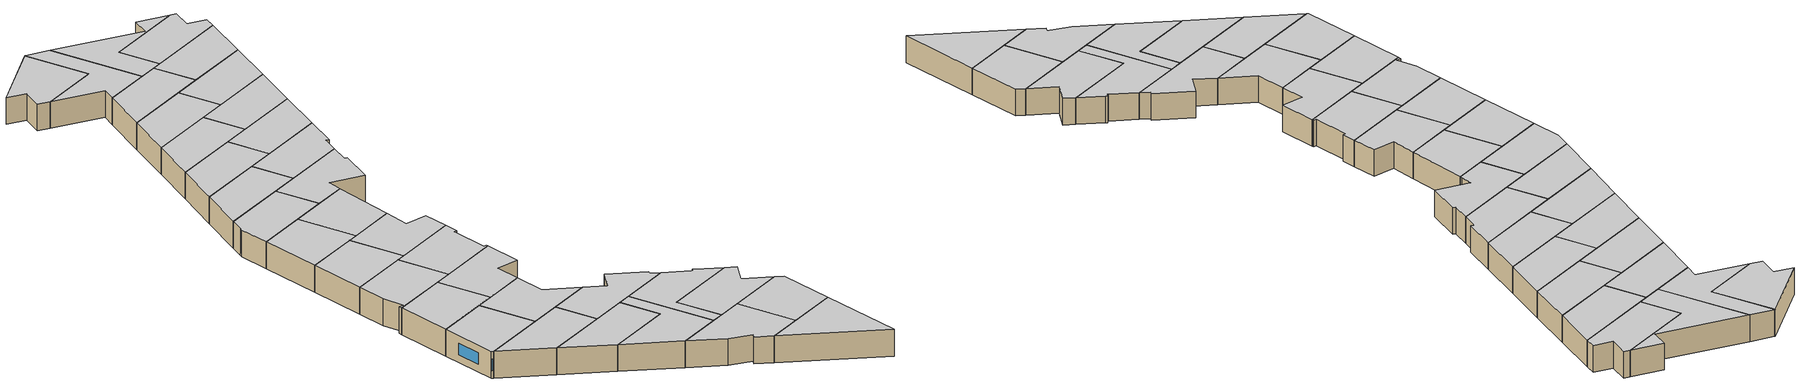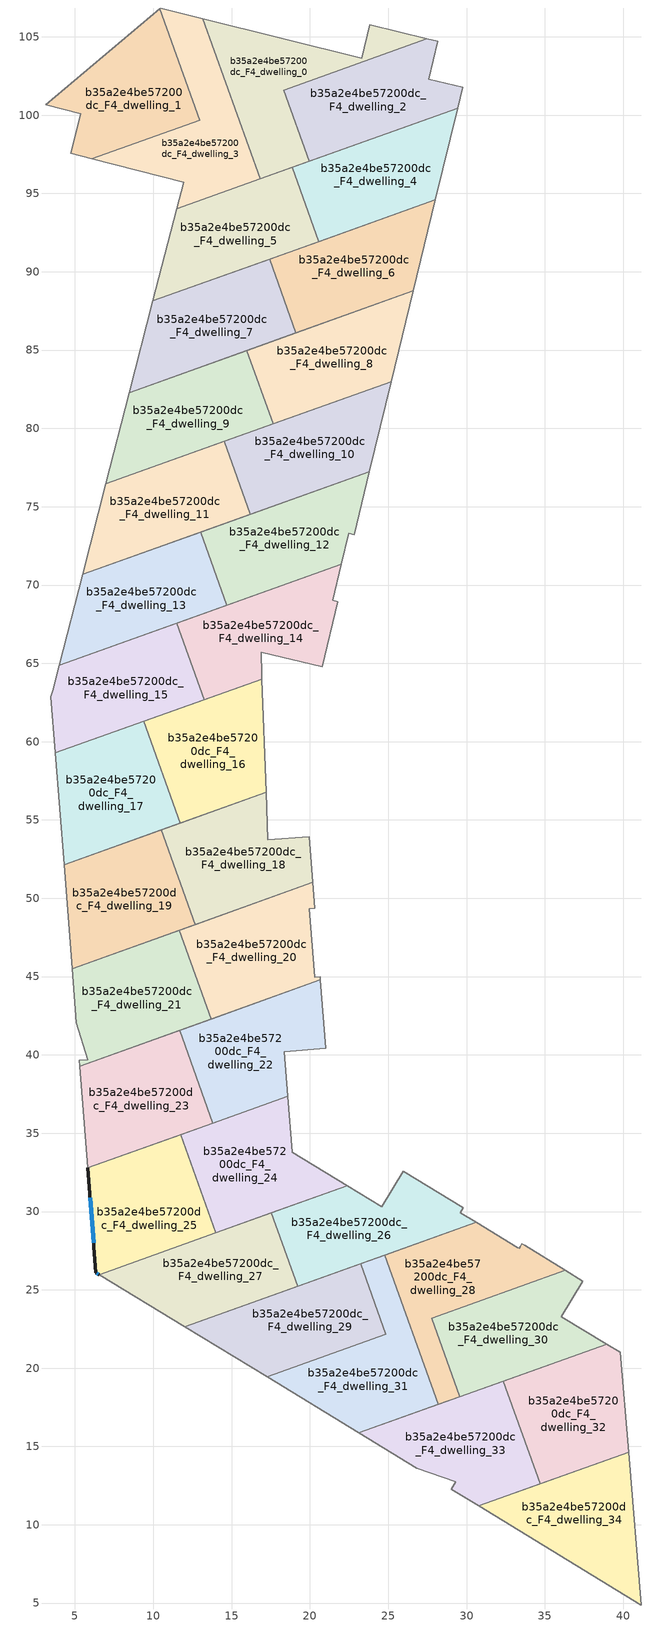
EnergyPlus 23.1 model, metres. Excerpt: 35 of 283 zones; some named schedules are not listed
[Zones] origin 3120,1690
b35a2e4be57200dc_F4_dwelling_0
 floor to b35a2e4be57200dc_F3_dwelling_0 (EU_floor_Construction): 27.48,104.88 18.33,101.6 19.96,97.05 16.83,95.92 13.16,106.17 23.3,103.63 23.82,105.77 z12
 wall adiabatic (EU_wall_Construction): 27.48,104.88 23.82,105.77 23.3,103.63 13.16,106.17 / 16.83,95.92 19.96,97.05 z12:15
 wall to b35a2e4be57200dc_F4_dwelling_2 (EU_wall_Construction): 19.96,97.05 18.33,101.6 27.48,104.88 z12:15
 wall to b35a2e4be57200dc_F4_dwelling_3 (EU_wall_Construction): 13.16,106.17 16.83,95.92 z12:15
 ceiling to b35a2e4be57200dc_F5_dwelling_0 (EU_floor_Construction): 19.96,97.05 18.33,101.6 27.48,104.88 23.82,105.77 23.3,103.63 13.16,106.17 16.83,95.92 z15
b35a2e4be57200dc_F4_dwelling_1
 floor to b35a2e4be57200dc_F3_dwelling_1 (EU_floor_Construction): 10.43,106.79 12.97,99.69 6.08,97.21 4.72,97.56 5.37,100.08 3.15,100.65 z12
 wall to b35a2e4be57200dc_F4_dwelling_3 (EU_wall_Construction): 6.08,97.21 12.97,99.69 10.43,106.79 z12:15
 wall adiabatic (EU_wall_Construction): 10.43,106.79 3.15,100.65 5.37,100.08 4.72,97.56 6.08,97.21 z12:15
 ceiling to b35a2e4be57200dc_F5_dwelling_1 (EU_floor_Construction): 12.97,99.69 10.43,106.79 3.15,100.65 5.37,100.08 4.72,97.56 6.08,97.21 z15
b35a2e4be57200dc_F4_dwelling_10
 floor to b35a2e4be57200dc_F3_dwelling_10 (EU_floor_Construction): 25.2,82.99 23.8,77.24 16.2,74.51 14.53,79.17 z12
 wall adiabatic (EU_wall_Construction): 16.2,74.51 23.8,77.24 25.2,82.99 14.53,79.17 z12:15
 wall to b35a2e4be57200dc_F4_dwelling_11 (EU_wall_Construction): 14.53,79.17 16.2,74.51 z12:15
 ceiling to b35a2e4be57200dc_F5_dwelling_10 (EU_floor_Construction): 23.8,77.24 25.2,82.99 14.53,79.17 16.2,74.51 z15
b35a2e4be57200dc_F4_dwelling_11
 floor to b35a2e4be57200dc_F3_dwelling_11 (EU_floor_Construction): 14.53,79.17 16.2,74.51 5.49,70.68 6.98,76.47 z12
 wall adiabatic (EU_wall_Construction): 14.53,79.17 6.98,76.47 5.49,70.68 16.2,74.51 z12:15
 ceiling to b35a2e4be57200dc_F5_dwelling_11 (EU_floor_Construction): 16.2,74.51 14.53,79.17 6.98,76.47 5.49,70.68 z15
b35a2e4be57200dc_F4_dwelling_12
 floor to b35a2e4be57200dc_F3_dwelling_12 (EU_floor_Construction): 23.8,77.24 22.83,73.21 22.49,73.29 22.01,71.33 14.69,68.71 13.02,73.38 z12
 wall to b35a2e4be57200dc_F4_dwelling_13 (EU_wall_Construction): 13.02,73.38 14.69,68.71 z12:15
 wall adiabatic (EU_wall_Construction): 14.69,68.71 22.01,71.33 22.49,73.29 22.83,73.21 23.8,77.24 13.02,73.38 z12:15
 ceiling to b35a2e4be57200dc_F5_dwelling_12 (EU_floor_Construction): 22.01,71.33 22.49,73.29 22.83,73.21 23.8,77.24 13.02,73.38 14.69,68.71 z15
b35a2e4be57200dc_F4_dwelling_13
 floor to b35a2e4be57200dc_F3_dwelling_13 (EU_floor_Construction): 13.02,73.38 14.69,68.71 3.99,64.88 5.49,70.68 z12
 wall adiabatic (EU_wall_Construction): 13.02,73.38 5.49,70.68 3.99,64.88 14.69,68.71 z12:15
 ceiling to b35a2e4be57200dc_F5_dwelling_13 (EU_floor_Construction): 14.69,68.71 13.02,73.38 5.49,70.68 3.99,64.88 z15
b35a2e4be57200dc_F4_dwelling_14
 floor to b35a2e4be57200dc_F3_dwelling_14 (EU_floor_Construction): 22.01,71.33 21.45,69.02 21.79,68.93 20.78,64.78 16.89,65.72 16.92,64.29 16.93,64 13.26,62.68 11.51,67.57 z12
 wall to b35a2e4be57200dc_F4_dwelling_15 (EU_wall_Construction): 11.51,67.57 13.26,62.68 z12:15
 wall adiabatic (EU_wall_Construction): 13.26,62.68 16.93,64 16.92,64.29 16.89,65.72 20.78,64.78 21.79,68.93 21.45,69.02 22.01,71.33 11.51,67.57 z12:15
 ceiling to b35a2e4be57200dc_F5_dwelling_14 (EU_floor_Construction): 20.78,64.78 21.79,68.93 21.45,69.02 22.01,71.33 11.51,67.57 13.26,62.68 16.93,64 16.92,64.29 16.89,65.72 z15
b35a2e4be57200dc_F4_dwelling_15
 floor to b35a2e4be57200dc_F3_dwelling_15 (EU_floor_Construction): 11.51,67.57 13.26,62.68 3.75,59.28 3.47,62.87 3.57,63.23 3.99,64.88 z12
 wall adiabatic (EU_wall_Construction): 11.51,67.57 3.99,64.88 3.57,63.23 3.47,62.87 3.75,59.28 13.26,62.68 z12:15
 ceiling to b35a2e4be57200dc_F5_dwelling_15 (EU_floor_Construction): 13.26,62.68 11.51,67.57 3.99,64.88 3.57,63.23 3.47,62.87 3.75,59.28 z15
b35a2e4be57200dc_F4_dwelling_16
 floor to b35a2e4be57200dc_F3_dwelling_16 (EU_floor_Construction): 16.93,64 17.2,56.76 11.71,54.79 9.38,61.29 z12
 wall adiabatic (EU_wall_Construction): 11.71,54.79 17.2,56.76 16.93,64 9.38,61.29 z12:15
 wall to b35a2e4be57200dc_F4_dwelling_17 (EU_wall_Construction): 9.38,61.29 11.71,54.79 z12:15
 ceiling to b35a2e4be57200dc_F5_dwelling_16 (EU_floor_Construction): 17.2,56.76 16.93,64 9.38,61.29 11.71,54.79 z15
b35a2e4be57200dc_F4_dwelling_17
 floor to b35a2e4be57200dc_F3_dwelling_17 (EU_floor_Construction): 9.38,61.29 11.71,54.79 4.31,52.14 3.75,59.28 z12
 wall adiabatic (EU_wall_Construction): 9.38,61.29 3.75,59.28 4.31,52.14 11.71,54.79 z12:15
 ceiling to b35a2e4be57200dc_F5_dwelling_17 (EU_floor_Construction): 11.71,54.79 9.38,61.29 3.75,59.28 4.31,52.14 z15
b35a2e4be57200dc_F4_dwelling_18
 floor to b35a2e4be57200dc_F3_dwelling_18 (EU_floor_Construction): 19.95,53.93 20.18,51.01 12.69,48.32 10.52,54.37 17.2,56.76 17.31,53.73 z12
 wall adiabatic (EU_wall_Construction): 12.69,48.32 20.18,51.01 19.95,53.93 17.31,53.73 17.2,56.76 10.52,54.37 z12:15
 wall to b35a2e4be57200dc_F4_dwelling_19 (EU_wall_Construction): 10.52,54.37 12.69,48.32 z12:15
 ceiling to b35a2e4be57200dc_F5_dwelling_18 (EU_floor_Construction): 20.18,51.01 19.95,53.93 17.31,53.73 17.2,56.76 10.52,54.37 12.69,48.32 z15
b35a2e4be57200dc_F4_dwelling_19
 floor to b35a2e4be57200dc_F3_dwelling_19 (EU_floor_Construction): 10.52,54.37 12.69,48.32 4.82,45.51 4.31,52.14 z12
 wall adiabatic (EU_wall_Construction): 10.52,54.37 4.31,52.14 4.82,45.51 12.69,48.32 z12:15
 ceiling to b35a2e4be57200dc_F5_dwelling_19 (EU_floor_Construction): 12.69,48.32 10.52,54.37 4.31,52.14 4.82,45.51 z15
b35a2e4be57200dc_F4_dwelling_2
 floor to b35a2e4be57200dc_F3_dwelling_2 (EU_floor_Construction): 28.17,104.71 27.59,102.3 29.76,101.77 29.43,100.44 19.96,97.05 18.33,101.6 27.48,104.88 z12
 wall adiabatic (EU_wall_Construction): 19.96,97.05 29.43,100.44 29.76,101.77 27.59,102.3 28.17,104.71 27.48,104.88 z12:15
 ceiling to b35a2e4be57200dc_F5_dwelling_2 (EU_floor_Construction): 29.43,100.44 29.76,101.77 27.59,102.3 28.17,104.71 27.48,104.88 18.33,101.6 19.96,97.05 z15
b35a2e4be57200dc_F4_dwelling_20
 floor to b35a2e4be57200dc_F3_dwelling_20 (EU_floor_Construction): 20.18,51.01 20.31,49.37 19.96,49.34 20.3,44.95 20.65,44.98 20.67,44.79 13.69,42.29 11.66,47.96 z12
 wall to b35a2e4be57200dc_F4_dwelling_21 (EU_wall_Construction): 11.66,47.96 13.69,42.29 z12:15
 wall adiabatic (EU_wall_Construction): 13.69,42.29 20.67,44.79 20.65,44.98 20.3,44.95 19.96,49.34 20.31,49.37 20.18,51.01 11.66,47.96 z12:15
 ceiling to b35a2e4be57200dc_F5_dwelling_20 (EU_floor_Construction): 20.67,44.79 20.65,44.98 20.3,44.95 19.96,49.34 20.31,49.37 20.18,51.01 11.66,47.96 13.69,42.29 z15
b35a2e4be57200dc_F4_dwelling_21
 floor to b35a2e4be57200dc_F3_dwelling_21 (EU_floor_Construction): 11.66,47.96 13.69,42.29 5.31,39.29 5.28,39.66 5.81,39.7 5.09,42.04 4.82,45.51 z12
 wall adiabatic (EU_wall_Construction): 11.66,47.96 4.82,45.51 5.09,42.04 5.81,39.7 5.28,39.66 5.31,39.29 13.69,42.29 z12:15
 ceiling to b35a2e4be57200dc_F5_dwelling_21 (EU_floor_Construction): 13.69,42.29 11.66,47.96 4.82,45.51 5.09,42.04 5.81,39.7 5.28,39.66 5.31,39.29 z15
b35a2e4be57200dc_F4_dwelling_22
 floor to b35a2e4be57200dc_F3_dwelling_22 (EU_floor_Construction): 20.67,44.79 21.01,40.42 18.37,40.21 18.59,37.36 13.81,35.65 11.68,41.57 z12
 wall to b35a2e4be57200dc_F4_dwelling_23 (EU_wall_Construction): 11.68,41.57 13.81,35.65 z12:15
 wall adiabatic (EU_wall_Construction): 13.81,35.65 18.59,37.36 18.37,40.21 21.01,40.42 20.67,44.79 11.68,41.57 z12:15
 ceiling to b35a2e4be57200dc_F5_dwelling_22 (EU_floor_Construction): 18.59,37.36 18.37,40.21 21.01,40.42 20.67,44.79 11.68,41.57 13.81,35.65 z15
b35a2e4be57200dc_F4_dwelling_23
 floor to b35a2e4be57200dc_F3_dwelling_23 (EU_floor_Construction): 11.68,41.57 13.81,35.65 5.81,32.79 5.31,39.29 z12
 wall adiabatic (EU_wall_Construction): 11.68,41.57 5.31,39.29 5.81,32.79 13.81,35.65 z12:15
 ceiling to b35a2e4be57200dc_F5_dwelling_23 (EU_floor_Construction): 13.81,35.65 11.68,41.57 5.31,39.29 5.81,32.79 z15
b35a2e4be57200dc_F4_dwelling_24
 floor to b35a2e4be57200dc_F3_dwelling_24 (EU_floor_Construction): 18.59,37.36 18.87,33.78 22.39,31.64 13.99,28.63 11.74,34.91 z12
 wall to b35a2e4be57200dc_F4_dwelling_25 (EU_wall_Construction): 11.74,34.91 13.99,28.63 z12:15
 wall adiabatic (EU_wall_Construction): 13.99,28.63 22.39,31.64 18.87,33.78 18.59,37.36 11.74,34.91 z12:15
 ceiling to b35a2e4be57200dc_F5_dwelling_24 (EU_floor_Construction): 22.39,31.64 18.87,33.78 18.59,37.36 11.74,34.91 13.99,28.63 z15
b35a2e4be57200dc_F4_dwelling_25
 floor to b35a2e4be57200dc_F3_dwelling_25 (EU_floor_Construction): 11.74,34.91 13.99,28.63 6.55,25.97 6.34,26.1 5.81,32.79 z12
 wall outside (EU_wall_Construction): 5.81,32.79 6.34,26.1 6.55,25.97 z12:15
 wall adiabatic (EU_wall_Construction): 11.74,34.91 5.81,32.79 / 6.55,25.97 13.99,28.63 z12:15
 window (EU_Window_Construction): 5.96,30.88 6.19,28.01 / 6.4,26.06 6.49,26.01 z12.86:14.14
 ceiling to b35a2e4be57200dc_F5_dwelling_25 (EU_floor_Construction): 13.99,28.63 11.74,34.91 5.81,32.79 6.34,26.1 6.55,25.97 z15
b35a2e4be57200dc_F4_dwelling_26
 floor to b35a2e4be57200dc_F3_dwelling_26 (EU_floor_Construction): 29.78,30.24 29.6,29.94 30.62,29.32 19.21,25.23 17.54,29.91 22.39,31.64 24.58,30.3 25.95,32.57 z12
 wall adiabatic (EU_wall_Construction): 19.21,25.23 30.62,29.32 29.6,29.94 29.78,30.24 25.95,32.57 24.58,30.3 22.39,31.64 17.54,29.91 z12:15
 wall to b35a2e4be57200dc_F4_dwelling_27 (EU_wall_Construction): 17.54,29.91 19.21,25.23 z12:15
 ceiling to b35a2e4be57200dc_F5_dwelling_26 (EU_floor_Construction): 30.62,29.32 29.6,29.94 29.78,30.24 25.95,32.57 24.58,30.3 22.39,31.64 17.54,29.91 19.21,25.23 z15
b35a2e4be57200dc_F4_dwelling_27
 floor to b35a2e4be57200dc_F3_dwelling_27 (EU_floor_Construction): 17.54,29.91 19.21,25.23 12,22.65 6.55,25.97 z12
 wall adiabatic (EU_wall_Construction): 17.54,29.91 6.55,25.97 12,22.65 19.21,25.23 z12:15
 ceiling to b35a2e4be57200dc_F5_dwelling_27 (EU_floor_Construction): 19.21,25.23 17.54,29.91 6.55,25.97 12,22.65 z15
b35a2e4be57200dc_F4_dwelling_28
 floor to b35a2e4be57200dc_F3_dwelling_28 (EU_floor_Construction): 33.7,27.84 36.29,26.25 27.77,23.2 29.57,18.17 28.19,17.68 24.77,27.22 30.62,29.32 33.28,27.69 33.36,27.64 33.42,27.74 33.54,27.94 z12
 wall adiabatic (EU_wall_Construction): 36.29,26.25 33.7,27.84 33.54,27.94 33.42,27.74 33.36,27.64 33.28,27.69 30.62,29.32 24.77,27.22 / 28.19,17.68 29.57,18.17 z12:15
 wall to b35a2e4be57200dc_F4_dwelling_30 (EU_wall_Construction): 29.57,18.17 27.77,23.2 36.29,26.25 z12:15
 wall to b35a2e4be57200dc_F4_dwelling_31 (EU_wall_Construction): 24.77,27.22 28.19,17.68 z12:15
 ceiling to b35a2e4be57200dc_F5_dwelling_28 (EU_floor_Construction): 29.57,18.17 27.77,23.2 36.29,26.25 33.7,27.84 33.54,27.94 33.42,27.74 33.36,27.64 33.28,27.69 30.62,29.32 24.77,27.22 28.19,17.68 z15
b35a2e4be57200dc_F4_dwelling_29
 floor to b35a2e4be57200dc_F3_dwelling_29 (EU_floor_Construction): 23.24,26.67 24.86,22.15 17.27,19.43 12,22.65 z12
 wall to b35a2e4be57200dc_F4_dwelling_31 (EU_wall_Construction): 17.27,19.43 24.86,22.15 23.24,26.67 z12:15
 wall adiabatic (EU_wall_Construction): 23.24,26.67 12,22.65 17.27,19.43 z12:15
 ceiling to b35a2e4be57200dc_F5_dwelling_29 (EU_floor_Construction): 24.86,22.15 23.24,26.67 12,22.65 17.27,19.43 z15
b35a2e4be57200dc_F4_dwelling_3
 floor to b35a2e4be57200dc_F3_dwelling_3 (EU_floor_Construction): 13.16,106.17 16.83,95.92 11.5,94.01 11.93,95.71 6.08,97.21 12.97,99.69 10.43,106.79 10.48,106.84 z12
 wall adiabatic (EU_wall_Construction): 13.16,106.17 10.48,106.84 10.43,106.79 / 6.08,97.21 11.93,95.71 11.5,94.01 16.83,95.92 z12:15
 ceiling to b35a2e4be57200dc_F5_dwelling_3 (EU_floor_Construction): 16.83,95.92 13.16,106.17 10.48,106.84 10.43,106.79 12.97,99.69 6.08,97.21 11.93,95.71 11.5,94.01 z15
b35a2e4be57200dc_F4_dwelling_30
 floor to b35a2e4be57200dc_F3_dwelling_30 (EU_floor_Construction): 37.43,25.55 36.06,23.28 38.95,21.54 29.57,18.17 27.77,23.2 36.29,26.25 z12
 wall adiabatic (EU_wall_Construction): 29.57,18.17 38.95,21.54 36.06,23.28 37.43,25.55 36.29,26.25 z12:15
 ceiling to b35a2e4be57200dc_F5_dwelling_30 (EU_floor_Construction): 38.95,21.54 36.06,23.28 37.43,25.55 36.29,26.25 27.77,23.2 29.57,18.17 z15
b35a2e4be57200dc_F4_dwelling_31
 floor to b35a2e4be57200dc_F3_dwelling_31 (EU_floor_Construction): 24.77,27.22 28.19,17.68 23.12,15.87 17.27,19.43 24.86,22.15 23.24,26.67 z12
 wall adiabatic (EU_wall_Construction): 24.77,27.22 23.24,26.67 / 17.27,19.43 23.12,15.87 28.19,17.68 z12:15
 ceiling to b35a2e4be57200dc_F5_dwelling_31 (EU_floor_Construction): 28.19,17.68 24.77,27.22 23.24,26.67 24.86,22.15 17.27,19.43 23.12,15.87 z15
b35a2e4be57200dc_F4_dwelling_32
 floor to b35a2e4be57200dc_F3_dwelling_32 (EU_floor_Construction): 39.82,21.01 40.34,14.62 34.7,12.6 32.35,19.17 38.95,21.54 z12
 wall to b35a2e4be57200dc_F4_dwelling_33 (EU_wall_Construction): 32.35,19.17 34.7,12.6 z12:15
 wall adiabatic (EU_wall_Construction): 34.7,12.6 40.34,14.62 39.82,21.01 38.95,21.54 32.35,19.17 z12:15
 ceiling to b35a2e4be57200dc_F5_dwelling_32 (EU_floor_Construction): 40.34,14.62 39.82,21.01 38.95,21.54 32.35,19.17 34.7,12.6 z15
b35a2e4be57200dc_F4_dwelling_33
 floor to b35a2e4be57200dc_F3_dwelling_33 (EU_floor_Construction): 32.35,19.17 34.7,12.6 30.78,11.2 29.03,12.27 29.32,12.74 26.82,13.61 23.12,15.87 z12
 wall adiabatic (EU_wall_Construction): 32.35,19.17 23.12,15.87 26.82,13.61 29.32,12.74 29.03,12.27 30.78,11.2 34.7,12.6 z12:15
 ceiling to b35a2e4be57200dc_F5_dwelling_33 (EU_floor_Construction): 34.7,12.6 32.35,19.17 23.12,15.87 26.82,13.61 29.32,12.74 29.03,12.27 30.78,11.2 z15
b35a2e4be57200dc_F4_dwelling_34
 floor to b35a2e4be57200dc_F3_dwelling_34 (EU_floor_Construction): 40.34,14.62 41.14,4.88 30.78,11.2 z12
 wall adiabatic (EU_wall_Construction): 41.14,4.88 40.34,14.62 30.78,11.2 41.14,4.88 z12:15
 ceiling to b35a2e4be57200dc_F5_dwelling_34 (EU_floor_Construction): 41.14,4.88 40.34,14.62 30.78,11.2 z15
b35a2e4be57200dc_F4_dwelling_4
 floor to b35a2e4be57200dc_F3_dwelling_4 (EU_floor_Construction): 29.43,100.44 28.02,94.59 20.58,91.93 18.89,96.66 z12
 wall adiabatic (EU_wall_Construction): 20.58,91.93 28.02,94.59 29.43,100.44 18.89,96.66 20.58,91.93 z12:15
 ceiling to b35a2e4be57200dc_F5_dwelling_4 (EU_floor_Construction): 28.02,94.59 29.43,100.44 18.89,96.66 20.58,91.93 z15
b35a2e4be57200dc_F4_dwelling_5
 floor to b35a2e4be57200dc_F3_dwelling_5 (EU_floor_Construction): 18.89,96.66 20.58,91.93 9.98,88.13 11.5,94.01 z12
 wall adiabatic (EU_wall_Construction): 18.89,96.66 11.5,94.01 9.98,88.13 20.58,91.93 18.89,96.66 z12:15
 ceiling to b35a2e4be57200dc_F5_dwelling_5 (EU_floor_Construction): 20.58,91.93 18.89,96.66 11.5,94.01 9.98,88.13 z15
b35a2e4be57200dc_F4_dwelling_6
 floor to b35a2e4be57200dc_F3_dwelling_6 (EU_floor_Construction): 28.02,94.59 26.6,88.78 19.11,86.09 17.43,90.8 z12
 wall adiabatic (EU_wall_Construction): 19.11,86.09 26.6,88.78 28.02,94.59 17.43,90.8 z12:15
 wall to b35a2e4be57200dc_F4_dwelling_7 (EU_wall_Construction): 17.43,90.8 19.11,86.09 z12:15
 ceiling to b35a2e4be57200dc_F5_dwelling_6 (EU_floor_Construction): 26.6,88.78 28.02,94.59 17.43,90.8 19.11,86.09 z15
b35a2e4be57200dc_F4_dwelling_7
 floor to b35a2e4be57200dc_F3_dwelling_7 (EU_floor_Construction): 17.43,90.8 19.11,86.09 8.48,82.28 9.98,88.13 z12
 wall adiabatic (EU_wall_Construction): 17.43,90.8 9.98,88.13 8.48,82.28 19.11,86.09 z12:15
 ceiling to b35a2e4be57200dc_F5_dwelling_7 (EU_floor_Construction): 19.11,86.09 17.43,90.8 9.98,88.13 8.48,82.28 z15
b35a2e4be57200dc_F4_dwelling_8
 floor to b35a2e4be57200dc_F3_dwelling_8 (EU_floor_Construction): 26.6,88.78 25.2,82.99 17.65,80.29 15.98,84.97 z12
 wall adiabatic (EU_wall_Construction): 17.65,80.29 25.2,82.99 26.6,88.78 15.98,84.97 z12:15
 wall to b35a2e4be57200dc_F4_dwelling_9 (EU_wall_Construction): 15.98,84.97 17.65,80.29 z12:15
 ceiling to b35a2e4be57200dc_F5_dwelling_8 (EU_floor_Construction): 25.2,82.99 26.6,88.78 15.98,84.97 17.65,80.29 z15
b35a2e4be57200dc_F4_dwelling_9
 floor to b35a2e4be57200dc_F3_dwelling_9 (EU_floor_Construction): 15.98,84.97 17.65,80.29 6.98,76.47 8.48,82.28 z12
 wall adiabatic (EU_wall_Construction): 15.98,84.97 8.48,82.28 6.98,76.47 17.65,80.29 z12:15
 ceiling to b35a2e4be57200dc_F5_dwelling_9 (EU_floor_Construction): 17.65,80.29 15.98,84.97 8.48,82.28 6.98,76.47 z15
[Building]
EU S2 Campaign: North Axis=0; Terrain=City; Solar Distribution=FullExterior
[Site:Location]
Helsinki-Vantaa.AP: Latitude=60.317; Longitude=24.963; Time Zone=2; Elevation=54.6
[SizingPeriod:WeatherFileDays]
AnnualSizingPeriod: Begin Month=1; Begin Day of Month=1; End Month=12; End Day of Month=31; Day of Week for Start Day=Monday; Use Weather File Daylight Saving Period=No; Use Weather File Rain and Snow Indicators=No
[MATERIAL]
EU_InternalMass_Material: Roughness=MediumRough; Thickness=0.1; Conductivity=1; Density=1800; Specific Heat=900; Thermal Absorptance=0.9; Solar Absorptance=0.7; Visible Absorptance=0.7
[MATERIAL:NOMASS] Roughness=MediumRough; Thermal Absorptance=0.9; Solar Absorptance=0.7; Visible Absorptance=0.7
Name | Thermal Resistance
EU_wall_NoMass | 5.91765
EU_floor_NoMass | 6.2875
[WINDOWMATERIAL:SIMPLEGLAZINGSYSTEM]
EU_Window_SimpleGlazing: UFactor=0.994035; Solar Heat Gain Coefficient=0.7; Visible Transmittance=0.7
[CONSTRUCTION]
EU_wall_Construction: EU_wall_NoMass
EU_floor_Construction: EU_floor_NoMass
EU_Window_Construction: EU_Window_SimpleGlazing
EU_InternalMass_Construction: EU_InternalMass_Material
[ZONE] Type=1; Multiplier=1; Ceiling Height=autocalculate; Floor Area=autocalculate; Part of Total Floor Area=Yes
Name | Volume
b35a2e4be57200dc_F4_dwelling_0 | 143.992
b35a2e4be57200dc_F4_dwelling_1 | 144.024
b35a2e4be57200dc_F4_dwelling_10 | 144.019
b35a2e4be57200dc_F4_dwelling_11 | 144.05
b35a2e4be57200dc_F4_dwelling_12 | 143.993
b35a2e4be57200dc_F4_dwelling_13 | 143.977
b35a2e4be57200dc_F4_dwelling_14 | 144.555
b35a2e4be57200dc_F4_dwelling_15 | 144.532
b35a2e4be57200dc_F4_dwelling_16 | 143.476
b35a2e4be57200dc_F4_dwelling_17 | 143.495
b35a2e4be57200dc_F4_dwelling_18; b35a2e4be57200dc_F4_dwelling_26 | 144.004
b35a2e4be57200dc_F4_dwelling_19; b35a2e4be57200dc_F4_dwelling_8 | 143.997
b35a2e4be57200dc_F4_dwelling_2; b35a2e4be57200dc_F4_dwelling_3; b35a2e4be57200dc_F4_dwelling_9 | 143.99
b35a2e4be57200dc_F4_dwelling_20; b35a2e4be57200dc_F4_dwelling_27; b35a2e4be57200dc_F4_dwelling_33 | 144.015
b35a2e4be57200dc_F4_dwelling_21; b35a2e4be57200dc_F4_dwelling_24; b35a2e4be57200dc_F4_dwelling_34 | 144.011
b35a2e4be57200dc_F4_dwelling_22 | 144.04
b35a2e4be57200dc_F4_dwelling_23; b35a2e4be57200dc_F4_dwelling_25; b35a2e4be57200dc_F4_dwelling_5 | 144.007
b35a2e4be57200dc_F4_dwelling_28 | 144.031
b35a2e4be57200dc_F4_dwelling_29 | 144.001
b35a2e4be57200dc_F4_dwelling_30; b35a2e4be57200dc_F4_dwelling_31 | 143.999
b35a2e4be57200dc_F4_dwelling_32 | 144.018
b35a2e4be57200dc_F4_dwelling_4 | 144.009
b35a2e4be57200dc_F4_dwelling_6 | 144.034
b35a2e4be57200dc_F4_dwelling_7 | 144.041
[INTERNALMASS] Construction=EU_InternalMass_Construction
Name | Zone or ZoneList | Surface Area
b35a2e4be57200dc_F4_dwelling_0_EU_InternalMass | b35a2e4be57200dc_F4_dwelling_0 | 48.0012
b35a2e4be57200dc_F4_dwelling_1_EU_InternalMass | b35a2e4be57200dc_F4_dwelling_1 | 48.0077
b35a2e4be57200dc_F4_dwelling_2_EU_InternalMass | b35a2e4be57200dc_F4_dwelling_2 | 47.9963
b35a2e4be57200dc_F4_dwelling_3_EU_InternalMass | b35a2e4be57200dc_F4_dwelling_3 | 47.9963
b35a2e4be57200dc_F4_dwelling_4_EU_InternalMass | b35a2e4be57200dc_F4_dwelling_4 | 48.003
b35a2e4be57200dc_F4_dwelling_5_EU_InternalMass | b35a2e4be57200dc_F4_dwelling_5 | 48.003
b35a2e4be57200dc_F4_dwelling_6_EU_InternalMass | b35a2e4be57200dc_F4_dwelling_6 | 48.0102
b35a2e4be57200dc_F4_dwelling_7_EU_InternalMass | b35a2e4be57200dc_F4_dwelling_7 | 48.013
b35a2e4be57200dc_F4_dwelling_8_EU_InternalMass | b35a2e4be57200dc_F4_dwelling_8 | 47.9986
b35a2e4be57200dc_F4_dwelling_9_EU_InternalMass | b35a2e4be57200dc_F4_dwelling_9 | 47.9956
b35a2e4be57200dc_F4_dwelling_10_EU_InternalMass | b35a2e4be57200dc_F4_dwelling_10 | 48.0076
b35a2e4be57200dc_F4_dwelling_11_EU_InternalMass | b35a2e4be57200dc_F4_dwelling_11 | 48.0176
b35a2e4be57200dc_F4_dwelling_12_EU_InternalMass | b35a2e4be57200dc_F4_dwelling_12 | 47.9978
b35a2e4be57200dc_F4_dwelling_13_EU_InternalMass | b35a2e4be57200dc_F4_dwelling_13 | 47.9935
b35a2e4be57200dc_F4_dwelling_14_EU_InternalMass | b35a2e4be57200dc_F4_dwelling_14 | 48.1789
b35a2e4be57200dc_F4_dwelling_15_EU_InternalMass | b35a2e4be57200dc_F4_dwelling_15 | 48.1785
b35a2e4be57200dc_F4_dwelling_16_EU_InternalMass | b35a2e4be57200dc_F4_dwelling_16 | 47.8263
b35a2e4be57200dc_F4_dwelling_17_EU_InternalMass | b35a2e4be57200dc_F4_dwelling_17 | 47.8311
b35a2e4be57200dc_F4_dwelling_18_EU_InternalMass | b35a2e4be57200dc_F4_dwelling_18 | 48.003
b35a2e4be57200dc_F4_dwelling_19_EU_InternalMass | b35a2e4be57200dc_F4_dwelling_19 | 48.0021
b35a2e4be57200dc_F4_dwelling_20_EU_InternalMass | b35a2e4be57200dc_F4_dwelling_20 | 48.0047
b35a2e4be57200dc_F4_dwelling_21_EU_InternalMass | b35a2e4be57200dc_F4_dwelling_21 | 48.0043
b35a2e4be57200dc_F4_dwelling_22_EU_InternalMass | b35a2e4be57200dc_F4_dwelling_22 | 48.0114
b35a2e4be57200dc_F4_dwelling_23_EU_InternalMass | b35a2e4be57200dc_F4_dwelling_23 | 48.0014
b35a2e4be57200dc_F4_dwelling_24_EU_InternalMass | b35a2e4be57200dc_F4_dwelling_24 | 48.0038
b35a2e4be57200dc_F4_dwelling_25_EU_InternalMass | b35a2e4be57200dc_F4_dwelling_25 | 48.0027
b35a2e4be57200dc_F4_dwelling_26_EU_InternalMass | b35a2e4be57200dc_F4_dwelling_26 | 48.005
b35a2e4be57200dc_F4_dwelling_27_EU_InternalMass | b35a2e4be57200dc_F4_dwelling_27 | 48.0047
b35a2e4be57200dc_F4_dwelling_28_EU_InternalMass | b35a2e4be57200dc_F4_dwelling_28 | 48.0105
b35a2e4be57200dc_F4_dwelling_29_EU_InternalMass | b35a2e4be57200dc_F4_dwelling_29 | 47.9994
b35a2e4be57200dc_F4_dwelling_30_EU_InternalMass | b35a2e4be57200dc_F4_dwelling_30 | 48
b35a2e4be57200dc_F4_dwelling_31_EU_InternalMass | b35a2e4be57200dc_F4_dwelling_31 | 48.0006
b35a2e4be57200dc_F4_dwelling_32_EU_InternalMass | b35a2e4be57200dc_F4_dwelling_32 | 48.0051
b35a2e4be57200dc_F4_dwelling_33_EU_InternalMass | b35a2e4be57200dc_F4_dwelling_33 | 48.0038
b35a2e4be57200dc_F4_dwelling_34_EU_InternalMass | b35a2e4be57200dc_F4_dwelling_34 | 48.0035
[OTHEREQUIPMENT] Fuel Type=Electricity; Design Level Calculation Method=Watts/Area; Power per Zone Floor Area=1; Fraction Latent=0; Fraction Radiant=0; Fraction Lost=0; Carbon Dioxide Generation Rate=0; EndUse Subcategory=EU_Step8_InternalGains
Name | Zone or ZoneList or Space or SpaceList | Schedule
EU_Step8_InternalGain_b35a2e4be57200dc_F4_dwelling_0_f000 | b35a2e4be57200dc_F4_dwelling_0 | EU_Step8_GainSchedule_b35a2e4be57200dc_F4_dwelling_0_f000
EU_Step8_InternalGain_b35a2e4be57200dc_F4_dwelling_1_f000 | b35a2e4be57200dc_F4_dwelling_1 | EU_Step8_GainSchedule_b35a2e4be57200dc_F4_dwelling_1_f000
EU_Step8_InternalGain_b35a2e4be57200dc_F4_dwelling_2_f000 | b35a2e4be57200dc_F4_dwelling_2 | EU_Step8_GainSchedule_b35a2e4be57200dc_F4_dwelling_2_f000
EU_Step8_InternalGain_b35a2e4be57200dc_F4_dwelling_3_f000 | b35a2e4be57200dc_F4_dwelling_3 | EU_Step8_GainSchedule_b35a2e4be57200dc_F4_dwelling_3_f000
EU_Step8_InternalGain_b35a2e4be57200dc_F4_dwelling_4_f000 | b35a2e4be57200dc_F4_dwelling_4 | EU_Step8_GainSchedule_b35a2e4be57200dc_F4_dwelling_4_f000
EU_Step8_InternalGain_b35a2e4be57200dc_F4_dwelling_5_f000 | b35a2e4be57200dc_F4_dwelling_5 | EU_Step8_GainSchedule_b35a2e4be57200dc_F4_dwelling_5_f000
EU_Step8_InternalGain_b35a2e4be57200dc_F4_dwelling_6_f000 | b35a2e4be57200dc_F4_dwelling_6 | EU_Step8_GainSchedule_b35a2e4be57200dc_F4_dwelling_6_f000
EU_Step8_InternalGain_b35a2e4be57200dc_F4_dwelling_7_f000 | b35a2e4be57200dc_F4_dwelling_7 | EU_Step8_GainSchedule_b35a2e4be57200dc_F4_dwelling_7_f000
EU_Step8_InternalGain_b35a2e4be57200dc_F4_dwelling_8_f000 | b35a2e4be57200dc_F4_dwelling_8 | EU_Step8_GainSchedule_b35a2e4be57200dc_F4_dwelling_8_f000
EU_Step8_InternalGain_b35a2e4be57200dc_F4_dwelling_9_f000 | b35a2e4be57200dc_F4_dwelling_9 | EU_Step8_GainSchedule_b35a2e4be57200dc_F4_dwelling_9_f000
EU_Step8_InternalGain_b35a2e4be57200dc_F4_dwelling_10_f000 | b35a2e4be57200dc_F4_dwelling_10 | EU_Step8_GainSchedule_b35a2e4be57200dc_F4_dwelling_10_f000
EU_Step8_InternalGain_b35a2e4be57200dc_F4_dwelling_11_f000 | b35a2e4be57200dc_F4_dwelling_11 | EU_Step8_GainSchedule_b35a2e4be57200dc_F4_dwelling_11_f000
EU_Step8_InternalGain_b35a2e4be57200dc_F4_dwelling_12_f000 | b35a2e4be57200dc_F4_dwelling_12 | EU_Step8_GainSchedule_b35a2e4be57200dc_F4_dwelling_12_f000
EU_Step8_InternalGain_b35a2e4be57200dc_F4_dwelling_13_f000 | b35a2e4be57200dc_F4_dwelling_13 | EU_Step8_GainSchedule_b35a2e4be57200dc_F4_dwelling_13_f000
EU_Step8_InternalGain_b35a2e4be57200dc_F4_dwelling_14_f000 | b35a2e4be57200dc_F4_dwelling_14 | EU_Step8_GainSchedule_b35a2e4be57200dc_F4_dwelling_14_f000
EU_Step8_InternalGain_b35a2e4be57200dc_F4_dwelling_15_f000 | b35a2e4be57200dc_F4_dwelling_15 | EU_Step8_GainSchedule_b35a2e4be57200dc_F4_dwelling_15_f000
EU_Step8_InternalGain_b35a2e4be57200dc_F4_dwelling_16_f000 | b35a2e4be57200dc_F4_dwelling_16 | EU_Step8_GainSchedule_b35a2e4be57200dc_F4_dwelling_16_f000
EU_Step8_InternalGain_b35a2e4be57200dc_F4_dwelling_17_f000 | b35a2e4be57200dc_F4_dwelling_17 | EU_Step8_GainSchedule_b35a2e4be57200dc_F4_dwelling_17_f000
EU_Step8_InternalGain_b35a2e4be57200dc_F4_dwelling_18_f000 | b35a2e4be57200dc_F4_dwelling_18 | EU_Step8_GainSchedule_b35a2e4be57200dc_F4_dwelling_18_f000
EU_Step8_InternalGain_b35a2e4be57200dc_F4_dwelling_19_f000 | b35a2e4be57200dc_F4_dwelling_19 | EU_Step8_GainSchedule_b35a2e4be57200dc_F4_dwelling_19_f000
EU_Step8_InternalGain_b35a2e4be57200dc_F4_dwelling_20_f000 | b35a2e4be57200dc_F4_dwelling_20 | EU_Step8_GainSchedule_b35a2e4be57200dc_F4_dwelling_20_f000
EU_Step8_InternalGain_b35a2e4be57200dc_F4_dwelling_21_f000 | b35a2e4be57200dc_F4_dwelling_21 | EU_Step8_GainSchedule_b35a2e4be57200dc_F4_dwelling_21_f000
EU_Step8_InternalGain_b35a2e4be57200dc_F4_dwelling_22_f000 | b35a2e4be57200dc_F4_dwelling_22 | EU_Step8_GainSchedule_b35a2e4be57200dc_F4_dwelling_22_f000
EU_Step8_InternalGain_b35a2e4be57200dc_F4_dwelling_23_f000 | b35a2e4be57200dc_F4_dwelling_23 | EU_Step8_GainSchedule_b35a2e4be57200dc_F4_dwelling_23_f000
EU_Step8_InternalGain_b35a2e4be57200dc_F4_dwelling_24_f000 | b35a2e4be57200dc_F4_dwelling_24 | EU_Step8_GainSchedule_b35a2e4be57200dc_F4_dwelling_24_f000
EU_Step8_InternalGain_b35a2e4be57200dc_F4_dwelling_25_f000 | b35a2e4be57200dc_F4_dwelling_25 | EU_Step8_GainSchedule_b35a2e4be57200dc_F4_dwelling_25_f000
EU_Step8_InternalGain_b35a2e4be57200dc_F4_dwelling_26_f000 | b35a2e4be57200dc_F4_dwelling_26 | EU_Step8_GainSchedule_b35a2e4be57200dc_F4_dwelling_26_f000
EU_Step8_InternalGain_b35a2e4be57200dc_F4_dwelling_27_f000 | b35a2e4be57200dc_F4_dwelling_27 | EU_Step8_GainSchedule_b35a2e4be57200dc_F4_dwelling_27_f000
EU_Step8_InternalGain_b35a2e4be57200dc_F4_dwelling_28_f000 | b35a2e4be57200dc_F4_dwelling_28 | EU_Step8_GainSchedule_b35a2e4be57200dc_F4_dwelling_28_f000
EU_Step8_InternalGain_b35a2e4be57200dc_F4_dwelling_29_f000 | b35a2e4be57200dc_F4_dwelling_29 | EU_Step8_GainSchedule_b35a2e4be57200dc_F4_dwelling_29_f000
EU_Step8_InternalGain_b35a2e4be57200dc_F4_dwelling_30_f000 | b35a2e4be57200dc_F4_dwelling_30 | EU_Step8_GainSchedule_b35a2e4be57200dc_F4_dwelling_30_f000
EU_Step8_InternalGain_b35a2e4be57200dc_F4_dwelling_31_f000 | b35a2e4be57200dc_F4_dwelling_31 | EU_Step8_GainSchedule_b35a2e4be57200dc_F4_dwelling_31_f000
EU_Step8_InternalGain_b35a2e4be57200dc_F4_dwelling_32_f000 | b35a2e4be57200dc_F4_dwelling_32 | EU_Step8_GainSchedule_b35a2e4be57200dc_F4_dwelling_32_f000
EU_Step8_InternalGain_b35a2e4be57200dc_F4_dwelling_33_f000 | b35a2e4be57200dc_F4_dwelling_33 | EU_Step8_GainSchedule_b35a2e4be57200dc_F4_dwelling_33_f000
EU_Step8_InternalGain_b35a2e4be57200dc_F4_dwelling_34_f000 | b35a2e4be57200dc_F4_dwelling_34 | EU_Step8_GainSchedule_b35a2e4be57200dc_F4_dwelling_34_f000
[ZONEVENTILATION:DESIGNFLOWRATE] Schedule=EU_AlwaysOn; Design Flow Rate Calculation Method=AirChanges/Hour; Air Changes per Hour=0.596421; Ventilation Type=Natural; Fan Pressure Rise=0; Fan Total Efficiency=1; Constant Term Coefficient=1; Temperature Term Coefficient=0; Velocity Term Coefficient=0; Velocity Squared Term Coefficient=0; Minimum Indoor Temperature=-100; Maximum Indoor Temperature=100; Delta Temperature=-100; Minimum Outdoor Temperature=-100; Maximum Outdoor Temperature=100; Maximum Wind Speed=40
Name | Zone or ZoneList or Space or SpaceList
EU_ConstantAir_b35a2e4be57200dc_F4_dwelling_0 | b35a2e4be57200dc_F4_dwelling_0
EU_ConstantAir_b35a2e4be57200dc_F4_dwelling_1 | b35a2e4be57200dc_F4_dwelling_1
EU_ConstantAir_b35a2e4be57200dc_F4_dwelling_2 | b35a2e4be57200dc_F4_dwelling_2
EU_ConstantAir_b35a2e4be57200dc_F4_dwelling_3 | b35a2e4be57200dc_F4_dwelling_3
EU_ConstantAir_b35a2e4be57200dc_F4_dwelling_4 | b35a2e4be57200dc_F4_dwelling_4
EU_ConstantAir_b35a2e4be57200dc_F4_dwelling_5 | b35a2e4be57200dc_F4_dwelling_5
EU_ConstantAir_b35a2e4be57200dc_F4_dwelling_6 | b35a2e4be57200dc_F4_dwelling_6
EU_ConstantAir_b35a2e4be57200dc_F4_dwelling_7 | b35a2e4be57200dc_F4_dwelling_7
EU_ConstantAir_b35a2e4be57200dc_F4_dwelling_8 | b35a2e4be57200dc_F4_dwelling_8
EU_ConstantAir_b35a2e4be57200dc_F4_dwelling_9 | b35a2e4be57200dc_F4_dwelling_9
EU_ConstantAir_b35a2e4be57200dc_F4_dwelling_10 | b35a2e4be57200dc_F4_dwelling_10
EU_ConstantAir_b35a2e4be57200dc_F4_dwelling_11 | b35a2e4be57200dc_F4_dwelling_11
EU_ConstantAir_b35a2e4be57200dc_F4_dwelling_12 | b35a2e4be57200dc_F4_dwelling_12
EU_ConstantAir_b35a2e4be57200dc_F4_dwelling_13 | b35a2e4be57200dc_F4_dwelling_13
EU_ConstantAir_b35a2e4be57200dc_F4_dwelling_14 | b35a2e4be57200dc_F4_dwelling_14
EU_ConstantAir_b35a2e4be57200dc_F4_dwelling_15 | b35a2e4be57200dc_F4_dwelling_15
EU_ConstantAir_b35a2e4be57200dc_F4_dwelling_16 | b35a2e4be57200dc_F4_dwelling_16
EU_ConstantAir_b35a2e4be57200dc_F4_dwelling_17 | b35a2e4be57200dc_F4_dwelling_17
EU_ConstantAir_b35a2e4be57200dc_F4_dwelling_18 | b35a2e4be57200dc_F4_dwelling_18
EU_ConstantAir_b35a2e4be57200dc_F4_dwelling_19 | b35a2e4be57200dc_F4_dwelling_19
EU_ConstantAir_b35a2e4be57200dc_F4_dwelling_20 | b35a2e4be57200dc_F4_dwelling_20
EU_ConstantAir_b35a2e4be57200dc_F4_dwelling_21 | b35a2e4be57200dc_F4_dwelling_21
EU_ConstantAir_b35a2e4be57200dc_F4_dwelling_22 | b35a2e4be57200dc_F4_dwelling_22
EU_ConstantAir_b35a2e4be57200dc_F4_dwelling_23 | b35a2e4be57200dc_F4_dwelling_23
EU_ConstantAir_b35a2e4be57200dc_F4_dwelling_24 | b35a2e4be57200dc_F4_dwelling_24
EU_ConstantAir_b35a2e4be57200dc_F4_dwelling_25 | b35a2e4be57200dc_F4_dwelling_25
EU_ConstantAir_b35a2e4be57200dc_F4_dwelling_26 | b35a2e4be57200dc_F4_dwelling_26
EU_ConstantAir_b35a2e4be57200dc_F4_dwelling_27 | b35a2e4be57200dc_F4_dwelling_27
EU_ConstantAir_b35a2e4be57200dc_F4_dwelling_28 | b35a2e4be57200dc_F4_dwelling_28
EU_ConstantAir_b35a2e4be57200dc_F4_dwelling_29 | b35a2e4be57200dc_F4_dwelling_29
EU_ConstantAir_b35a2e4be57200dc_F4_dwelling_30 | b35a2e4be57200dc_F4_dwelling_30
EU_ConstantAir_b35a2e4be57200dc_F4_dwelling_31 | b35a2e4be57200dc_F4_dwelling_31
EU_ConstantAir_b35a2e4be57200dc_F4_dwelling_32 | b35a2e4be57200dc_F4_dwelling_32
EU_ConstantAir_b35a2e4be57200dc_F4_dwelling_33 | b35a2e4be57200dc_F4_dwelling_33
EU_ConstantAir_b35a2e4be57200dc_F4_dwelling_34 | b35a2e4be57200dc_F4_dwelling_34
[HVACTEMPLATE:ZONE:IDEALLOADSAIRSYSTEM] System Availability Schedule=EU_AlwaysOn; Maximum Heating Supply Air Temperature=50; Minimum Cooling Supply Air Temperature=13; Maximum Heating Supply Air Humidity Ratio=0.0156; Minimum Cooling Supply Air Humidity Ratio=0.0077; Heating Limit=NoLimit; Cooling Limit=NoLimit; Heating Availability Schedule=EU_AlwaysOn; Cooling Availability Schedule=EU_CoolingOff; Dehumidification Control Type=ConstantSensibleHeatRatio; Cooling Sensible Heat Ratio=0.7; Dehumidification Setpoint=60; Humidification Control Type=None; Humidification Setpoint=30; Outdoor Air Method=None; Outdoor Air Flow Rate per Person=0.00944; Outdoor Air Flow Rate per Zone Floor Area=0; Outdoor Air Flow Rate per Zone=0; Demand Controlled Ventilation Type=None; Outdoor Air Economizer Type=NoEconomizer; Heat Recovery Type=None; Sensible Heat Recovery Effectiveness=0.7; Latent Heat Recovery Effectiveness=0.65
Name | Template Thermostat
b35a2e4be57200dc_F4_dwelling_0 | EU_HeatOnly_b35a2e4be57200dc_F4_dwelling_0
b35a2e4be57200dc_F4_dwelling_1 | EU_HeatOnly_b35a2e4be57200dc_F4_dwelling_1
b35a2e4be57200dc_F4_dwelling_2 | EU_HeatOnly_b35a2e4be57200dc_F4_dwelling_2
b35a2e4be57200dc_F4_dwelling_3 | EU_HeatOnly_b35a2e4be57200dc_F4_dwelling_3
b35a2e4be57200dc_F4_dwelling_4 | EU_HeatOnly_b35a2e4be57200dc_F4_dwelling_4
b35a2e4be57200dc_F4_dwelling_5 | EU_HeatOnly_b35a2e4be57200dc_F4_dwelling_5
b35a2e4be57200dc_F4_dwelling_6 | EU_HeatOnly_b35a2e4be57200dc_F4_dwelling_6
b35a2e4be57200dc_F4_dwelling_7 | EU_HeatOnly_b35a2e4be57200dc_F4_dwelling_7
b35a2e4be57200dc_F4_dwelling_8 | EU_HeatOnly_b35a2e4be57200dc_F4_dwelling_8
b35a2e4be57200dc_F4_dwelling_9 | EU_HeatOnly_b35a2e4be57200dc_F4_dwelling_9
b35a2e4be57200dc_F4_dwelling_10 | EU_HeatOnly_b35a2e4be57200dc_F4_dwelling_10
b35a2e4be57200dc_F4_dwelling_11 | EU_HeatOnly_b35a2e4be57200dc_F4_dwelling_11
b35a2e4be57200dc_F4_dwelling_12 | EU_HeatOnly_b35a2e4be57200dc_F4_dwelling_12
b35a2e4be57200dc_F4_dwelling_13 | EU_HeatOnly_b35a2e4be57200dc_F4_dwelling_13
b35a2e4be57200dc_F4_dwelling_14 | EU_HeatOnly_b35a2e4be57200dc_F4_dwelling_14
b35a2e4be57200dc_F4_dwelling_15 | EU_HeatOnly_b35a2e4be57200dc_F4_dwelling_15
b35a2e4be57200dc_F4_dwelling_16 | EU_HeatOnly_b35a2e4be57200dc_F4_dwelling_16
b35a2e4be57200dc_F4_dwelling_17 | EU_HeatOnly_b35a2e4be57200dc_F4_dwelling_17
b35a2e4be57200dc_F4_dwelling_18 | EU_HeatOnly_b35a2e4be57200dc_F4_dwelling_18
b35a2e4be57200dc_F4_dwelling_19 | EU_HeatOnly_b35a2e4be57200dc_F4_dwelling_19
b35a2e4be57200dc_F4_dwelling_20 | EU_HeatOnly_b35a2e4be57200dc_F4_dwelling_20
b35a2e4be57200dc_F4_dwelling_21 | EU_HeatOnly_b35a2e4be57200dc_F4_dwelling_21
b35a2e4be57200dc_F4_dwelling_22 | EU_HeatOnly_b35a2e4be57200dc_F4_dwelling_22
b35a2e4be57200dc_F4_dwelling_23 | EU_HeatOnly_b35a2e4be57200dc_F4_dwelling_23
b35a2e4be57200dc_F4_dwelling_24 | EU_HeatOnly_b35a2e4be57200dc_F4_dwelling_24
b35a2e4be57200dc_F4_dwelling_25 | EU_HeatOnly_b35a2e4be57200dc_F4_dwelling_25
b35a2e4be57200dc_F4_dwelling_26 | EU_HeatOnly_b35a2e4be57200dc_F4_dwelling_26
b35a2e4be57200dc_F4_dwelling_27 | EU_HeatOnly_b35a2e4be57200dc_F4_dwelling_27
b35a2e4be57200dc_F4_dwelling_28 | EU_HeatOnly_b35a2e4be57200dc_F4_dwelling_28
b35a2e4be57200dc_F4_dwelling_29 | EU_HeatOnly_b35a2e4be57200dc_F4_dwelling_29
b35a2e4be57200dc_F4_dwelling_30 | EU_HeatOnly_b35a2e4be57200dc_F4_dwelling_30
b35a2e4be57200dc_F4_dwelling_31 | EU_HeatOnly_b35a2e4be57200dc_F4_dwelling_31
b35a2e4be57200dc_F4_dwelling_32 | EU_HeatOnly_b35a2e4be57200dc_F4_dwelling_32
b35a2e4be57200dc_F4_dwelling_33 | EU_HeatOnly_b35a2e4be57200dc_F4_dwelling_33
b35a2e4be57200dc_F4_dwelling_34 | EU_HeatOnly_b35a2e4be57200dc_F4_dwelling_34
[SIZING:ZONE] Zone Cooling Design Supply Air Temperature Input Method=SupplyAirTemperature; Zone Cooling Design Supply Air Temperature=13; Zone Heating Design Supply Air Temperature Input Method=SupplyAirTemperature; Zone Heating Design Supply Air Temperature=50; Zone Cooling Design Supply Air Humidity Ratio=0.008; Zone Heating Design Supply Air Humidity Ratio=0.008; Cooling Design Air Flow Method=DesignDay; Cooling Design Air Flow Rate=0; Cooling Minimum Air Flow per Zone Floor Area=0.000762; Cooling Minimum Air Flow=0; Cooling Minimum Air Flow Fraction=0.2; Heating Design Air Flow Method=DesignDay; Heating Design Air Flow Rate=0; Heating Maximum Air Flow per Zone Floor Area=0.002032; Heating Maximum Air Flow=0.141576; Heating Maximum Air Flow Fraction=0.3; Account for Dedicated Outdoor Air System=No; Dedicated Outdoor Air System Control Strategy=NeutralSupplyAir; Dedicated Outdoor Air Low Setpoint Temperature for Design=autosize; Dedicated Outdoor Air High Setpoint Temperature for Design=autosize; Zone Load Sizing Method=Sensible Load Only No Latent Load; Zone Latent Cooling Design Supply Air Humidity Ratio Input Method=HumidityRatioDifference; Zone Cooling Design Supply Air Humidity Ratio Difference=0.005; Zone Latent Heating Design Supply Air Humidity Ratio Input Method=HumidityRatioDifference; Zone Humidification Design Supply Air Humidity Ratio Difference=0.005
b35a2e4be57200dc_F4_dwelling_0; b35a2e4be57200dc_F4_dwelling_1; b35a2e4be57200dc_F4_dwelling_2; b35a2e4be57200dc_F4_dwelling_3; b35a2e4be57200dc_F4_dwelling_4; b35a2e4be57200dc_F4_dwelling_5; b35a2e4be57200dc_F4_dwelling_6; b35a2e4be57200dc_F4_dwelling_7; b35a2e4be57200dc_F4_dwelling_8; b35a2e4be57200dc_F4_dwelling_9; b35a2e4be57200dc_F4_dwelling_10; b35a2e4be57200dc_F4_dwelling_11; b35a2e4be57200dc_F4_dwelling_12; b35a2e4be57200dc_F4_dwelling_13; b35a2e4be57200dc_F4_dwelling_14; b35a2e4be57200dc_F4_dwelling_15; b35a2e4be57200dc_F4_dwelling_16; b35a2e4be57200dc_F4_dwelling_17; b35a2e4be57200dc_F4_dwelling_18; b35a2e4be57200dc_F4_dwelling_19; b35a2e4be57200dc_F4_dwelling_20; b35a2e4be57200dc_F4_dwelling_21; b35a2e4be57200dc_F4_dwelling_22; b35a2e4be57200dc_F4_dwelling_23; b35a2e4be57200dc_F4_dwelling_24; b35a2e4be57200dc_F4_dwelling_25; b35a2e4be57200dc_F4_dwelling_26; b35a2e4be57200dc_F4_dwelling_27; b35a2e4be57200dc_F4_dwelling_28; b35a2e4be57200dc_F4_dwelling_29; b35a2e4be57200dc_F4_dwelling_30; b35a2e4be57200dc_F4_dwelling_31; b35a2e4be57200dc_F4_dwelling_32; b35a2e4be57200dc_F4_dwelling_33; b35a2e4be57200dc_F4_dwelling_34
[SCHEDULE:FILE] Column Number=1; Rows to Skip at Top=0; Number of Hours of Data=8760; Column Separator=Comma; Interpolate to Timestep=No; Minutes per Item=60; Adjust Schedule for Daylight Savings=Yes
Name | File
EU_Step8_GainSchedule_b35a2e4be57200dc_F4_dwelling_0_f000 | ../../schedules/b35a2e4be57200dc/b35a2e4be57200dc_F4_dwelling_0_f000_gain.csv
EU_Step8_GainSchedule_b35a2e4be57200dc_F4_dwelling_1_f000 | ../../schedules/b35a2e4be57200dc/b35a2e4be57200dc_F4_dwelling_1_f000_gain.csv
EU_Step8_GainSchedule_b35a2e4be57200dc_F4_dwelling_2_f000 | ../../schedules/b35a2e4be57200dc/b35a2e4be57200dc_F4_dwelling_2_f000_gain.csv
EU_Step8_GainSchedule_b35a2e4be57200dc_F4_dwelling_3_f000 | ../../schedules/b35a2e4be57200dc/b35a2e4be57200dc_F4_dwelling_3_f000_gain.csv
EU_Step8_GainSchedule_b35a2e4be57200dc_F4_dwelling_4_f000 | ../../schedules/b35a2e4be57200dc/b35a2e4be57200dc_F4_dwelling_4_f000_gain.csv
EU_Step8_GainSchedule_b35a2e4be57200dc_F4_dwelling_5_f000 | ../../schedules/b35a2e4be57200dc/b35a2e4be57200dc_F4_dwelling_5_f000_gain.csv
EU_Step8_GainSchedule_b35a2e4be57200dc_F4_dwelling_6_f000 | ../../schedules/b35a2e4be57200dc/b35a2e4be57200dc_F4_dwelling_6_f000_gain.csv
EU_Step8_GainSchedule_b35a2e4be57200dc_F4_dwelling_7_f000 | ../../schedules/b35a2e4be57200dc/b35a2e4be57200dc_F4_dwelling_7_f000_gain.csv
EU_Step8_GainSchedule_b35a2e4be57200dc_F4_dwelling_8_f000 | ../../schedules/b35a2e4be57200dc/b35a2e4be57200dc_F4_dwelling_8_f000_gain.csv
EU_Step8_GainSchedule_b35a2e4be57200dc_F4_dwelling_9_f000 | ../../schedules/b35a2e4be57200dc/b35a2e4be57200dc_F4_dwelling_9_f000_gain.csv
EU_Step8_GainSchedule_b35a2e4be57200dc_F4_dwelling_10_f000 | ../../schedules/b35a2e4be57200dc/b35a2e4be57200dc_F4_dwelling_10_f000_gain.csv
EU_Step8_GainSchedule_b35a2e4be57200dc_F4_dwelling_11_f000 | ../../schedules/b35a2e4be57200dc/b35a2e4be57200dc_F4_dwelling_11_f000_gain.csv
EU_Step8_GainSchedule_b35a2e4be57200dc_F4_dwelling_12_f000 | ../../schedules/b35a2e4be57200dc/b35a2e4be57200dc_F4_dwelling_12_f000_gain.csv
EU_Step8_GainSchedule_b35a2e4be57200dc_F4_dwelling_13_f000 | ../../schedules/b35a2e4be57200dc/b35a2e4be57200dc_F4_dwelling_13_f000_gain.csv
EU_Step8_GainSchedule_b35a2e4be57200dc_F4_dwelling_14_f000 | ../../schedules/b35a2e4be57200dc/b35a2e4be57200dc_F4_dwelling_14_f000_gain.csv
EU_Step8_GainSchedule_b35a2e4be57200dc_F4_dwelling_15_f000 | ../../schedules/b35a2e4be57200dc/b35a2e4be57200dc_F4_dwelling_15_f000_gain.csv
EU_Step8_GainSchedule_b35a2e4be57200dc_F4_dwelling_16_f000 | ../../schedules/b35a2e4be57200dc/b35a2e4be57200dc_F4_dwelling_16_f000_gain.csv
EU_Step8_GainSchedule_b35a2e4be57200dc_F4_dwelling_17_f000 | ../../schedules/b35a2e4be57200dc/b35a2e4be57200dc_F4_dwelling_17_f000_gain.csv
EU_Step8_GainSchedule_b35a2e4be57200dc_F4_dwelling_18_f000 | ../../schedules/b35a2e4be57200dc/b35a2e4be57200dc_F4_dwelling_18_f000_gain.csv
EU_Step8_GainSchedule_b35a2e4be57200dc_F4_dwelling_19_f000 | ../../schedules/b35a2e4be57200dc/b35a2e4be57200dc_F4_dwelling_19_f000_gain.csv
EU_Step8_GainSchedule_b35a2e4be57200dc_F4_dwelling_20_f000 | ../../schedules/b35a2e4be57200dc/b35a2e4be57200dc_F4_dwelling_20_f000_gain.csv
EU_Step8_GainSchedule_b35a2e4be57200dc_F4_dwelling_21_f000 | ../../schedules/b35a2e4be57200dc/b35a2e4be57200dc_F4_dwelling_21_f000_gain.csv
EU_Step8_GainSchedule_b35a2e4be57200dc_F4_dwelling_22_f000 | ../../schedules/b35a2e4be57200dc/b35a2e4be57200dc_F4_dwelling_22_f000_gain.csv
EU_Step8_GainSchedule_b35a2e4be57200dc_F4_dwelling_23_f000 | ../../schedules/b35a2e4be57200dc/b35a2e4be57200dc_F4_dwelling_23_f000_gain.csv
EU_Step8_GainSchedule_b35a2e4be57200dc_F4_dwelling_24_f000 | ../../schedules/b35a2e4be57200dc/b35a2e4be57200dc_F4_dwelling_24_f000_gain.csv
EU_Step8_GainSchedule_b35a2e4be57200dc_F4_dwelling_25_f000 | ../../schedules/b35a2e4be57200dc/b35a2e4be57200dc_F4_dwelling_25_f000_gain.csv
EU_Step8_GainSchedule_b35a2e4be57200dc_F4_dwelling_26_f000 | ../../schedules/b35a2e4be57200dc/b35a2e4be57200dc_F4_dwelling_26_f000_gain.csv
EU_Step8_GainSchedule_b35a2e4be57200dc_F4_dwelling_27_f000 | ../../schedules/b35a2e4be57200dc/b35a2e4be57200dc_F4_dwelling_27_f000_gain.csv
EU_Step8_GainSchedule_b35a2e4be57200dc_F4_dwelling_28_f000 | ../../schedules/b35a2e4be57200dc/b35a2e4be57200dc_F4_dwelling_28_f000_gain.csv
EU_Step8_GainSchedule_b35a2e4be57200dc_F4_dwelling_29_f000 | ../../schedules/b35a2e4be57200dc/b35a2e4be57200dc_F4_dwelling_29_f000_gain.csv
EU_Step8_GainSchedule_b35a2e4be57200dc_F4_dwelling_30_f000 | ../../schedules/b35a2e4be57200dc/b35a2e4be57200dc_F4_dwelling_30_f000_gain.csv
EU_Step8_GainSchedule_b35a2e4be57200dc_F4_dwelling_31_f000 | ../../schedules/b35a2e4be57200dc/b35a2e4be57200dc_F4_dwelling_31_f000_gain.csv
EU_Step8_GainSchedule_b35a2e4be57200dc_F4_dwelling_32_f000 | ../../schedules/b35a2e4be57200dc/b35a2e4be57200dc_F4_dwelling_32_f000_gain.csv
